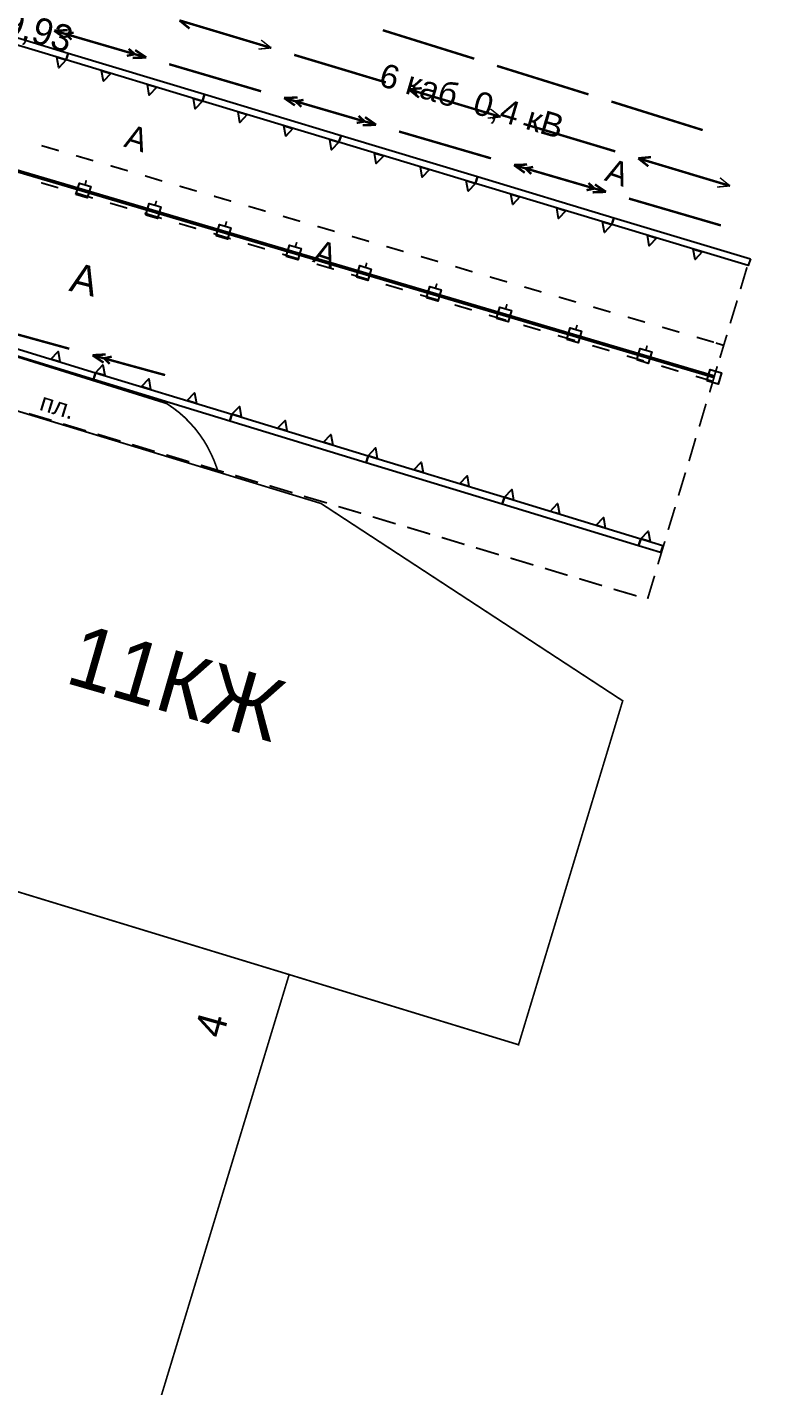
# Model space of a CAD drawing. Extents: x -2634 to -2115, y -2142 to -1393.
# Drawn here: x -2305.2 to -2274, y -1912.3 to -1855.6 of the extents above; entities that cross this region are included whole.
import ezdxf

# ---------------------------------------------------------------- set-up
doc = ezdxf.new("R2010")
doc.units = 0
doc.header["$MEASUREMENT"] = 0
for name, color, linetype in [('500_Дополн-Бордюры__п', 7, 'Continuous'), ('500_Дороги-Проезжие_ч', 7, 'Continuous'), ('500_Линии_-Электрокаб', 7, 'Continuous'), ('500_Огражд-Ограждения', 7, 'Continuous'), ('500_Рельеф-Высотные_о', 7, 'Continuous'), ('500_Рельеф-Подпорные_', 7, 'Continuous'), ('500_Строен-Дополнения', 7, 'Continuous'), ('500_Строен-Здания', 7, 'Continuous'), ('500_Трубоп-Канализаци', 7, 'Continuous')]:
    doc.layers.add(name, color=color, linetype=linetype)
doc.styles.add('TARIAL', font='Arial')

msp = doc.modelspace()

# ---------------------------------------------------------------- linework, layer by layer
at = {"layer": '500_Дополн-Бордюры__п', "color": 1, "const_width": 0.075}
for points in [[(-2304.63, -1860.54), (-2303.91, -1860.75)], [(-2303.19, -1860.96), (-2302.47, -1861.17)], [(-2301.75, -1861.38), (-2301.03, -1861.59)], [(-2300.31, -1861.8), (-2299.59, -1862.02)], [(-2303.93, -1862.3), (-2304.65, -1862.09)], [(-2298.87, -1862.23), (-2298.15, -1862.44)], [(-2302.49, -1862.73), (-2303.21, -1862.51)], [(-2301.05, -1863.15), (-2301.77, -1862.94)], [(-2297.43, -1862.65), (-2296.71, -1862.86)], [(-2299.61, -1863.58), (-2300.33, -1863.36)], [(-2295.99, -1863.07), (-2295.27, -1863.28)], [(-2294.55, -1863.49), (-2293.83, -1863.7)], [(-2298.17, -1864), (-2298.89, -1863.79)], [(-2293.11, -1863.91), (-2292.39, -1864.12)], [(-2296.73, -1864.43), (-2297.45, -1864.21)], [(-2295.3, -1864.85), (-2296.02, -1864.64)], [(-2291.67, -1864.33), (-2290.95, -1864.54)], [(-2293.86, -1865.28), (-2294.58, -1865.07)], [(-2290.23, -1864.75), (-2289.51, -1864.96)], [(-2288.79, -1865.17), (-2288.07, -1865.38)], [(-2292.42, -1865.7), (-2293.14, -1865.49)], [(-2287.35, -1865.59), (-2286.63, -1865.81)], [(-2290.98, -1866.13), (-2291.7, -1865.92)], [(-2289.54, -1866.55), (-2290.26, -1866.34)], [(-2285.91, -1866.02), (-2285.19, -1866.23)], [(-2288.1, -1866.98), (-2288.82, -1866.77)], [(-2284.47, -1866.44), (-2283.75, -1866.65)], [(-2283.03, -1866.86), (-2282.31, -1867.07)], [(-2286.66, -1867.4), (-2287.38, -1867.19)], [(-2281.59, -1867.28), (-2280.87, -1867.49)], [(-2285.23, -1867.83), (-2285.95, -1867.62)], [(-2283.79, -1868.25), (-2284.51, -1868.04)], [(-2280.15, -1867.7), (-2279.43, -1867.91)], [(-2282.35, -1868.68), (-2283.07, -1868.47)], [(-2278.71, -1868.12), (-2277.99, -1868.33)], [(-2277.27, -1868.54), (-2276.55, -1868.75)], [(-2280.91, -1869.1), (-2281.63, -1868.89)], [(-2276.14, -1868.88), (-2276.47, -1868.78)], [(-2279.47, -1869.53), (-2280.19, -1869.32)], [(-2278.03, -1869.96), (-2278.75, -1869.74)], [(-2276.6, -1870.38), (-2277.31, -1870.17)]]:
    msp.add_lwpolyline(points, dxfattribs=at)
at = {"layer": '500_Линии_-Электрокаб', "color": 1}
for points, const_width in [([(-2295.04, -1856.46), (-2298.87, -1855.31)], 0.1), ([(-2298.45, -1855.65), (-2298.87, -1855.31)], 0.1), ([(-2295.04, -1856.46), (-2295.46, -1856.13)], 0.06), ([(-2295.04, -1856.46), (-2295.57, -1856.51)], 0.06), ([(-2290.25, -1857.9), (-2294.08, -1856.75)], 0.1), ([(-2288.75, -1858.14), (-2289.29, -1858.19)], 0.1), ([(-2285.46, -1859.34), (-2289.29, -1858.19)], 0.1), ([(-2288.87, -1858.53), (-2289.29, -1858.19)], 0.1), ([(-2285.46, -1859.34), (-2286, -1859.39)], 0.06), ([(-2285.46, -1859.34), (-2285.88, -1859.01)], 0.06), ([(-2280.67, -1860.78), (-2284.5, -1859.63)], 0.1), ([(-2279.18, -1861.02), (-2279.71, -1861.07)], 0.1), ([(-2275.88, -1862.22), (-2279.71, -1861.07)], 0.1), ([(-2279.29, -1861.4), (-2279.71, -1861.07)], 0.1), ([(-2275.88, -1862.22), (-2276.42, -1862.27)], 0.06), ([(-2275.88, -1862.22), (-2276.3, -1861.88)], 0.06), ([(-2299.47, -1870.12), (-2299.95, -1869.99)], 0.06)]:
    msp.add_lwpolyline(points, dxfattribs=dict(at, const_width=const_width))
at = {"layer": '500_Линии_-Электрокаб', "color": 12, "const_width": 0.1}
for points in [[(-2304.1, -1855.74), (-2303.54, -1855.72)], [(-2304.1, -1855.74), (-2300.26, -1856.86)], [(-2304.1, -1855.74), (-2303.64, -1856.06)], [(-2303.61, -1855.88), (-2303.29, -1855.82)], [(-2303.61, -1855.89), (-2303.38, -1856.11)], [(-2301.07, -1856.79), (-2300.74, -1856.72)], [(-2300.99, -1856.5), (-2300.74, -1856.72)], [(-2300.72, -1856.55), (-2300.26, -1856.86)], [(-2300.82, -1856.88), (-2300.26, -1856.86)], [(-2299.3, -1857.14), (-2295.46, -1858.27)], [(-2294.5, -1858.55), (-2293.94, -1858.53)], [(-2294.5, -1858.55), (-2290.66, -1859.67)], [(-2294.5, -1858.55), (-2294.05, -1858.86)], [(-2294.02, -1858.69), (-2293.78, -1858.92)], [(-2294.01, -1858.69), (-2293.69, -1858.63)], [(-2291.47, -1859.59), (-2291.14, -1859.53)], [(-2291.39, -1859.3), (-2291.14, -1859.53)], [(-2291.12, -1859.35), (-2290.66, -1859.67)], [(-2291.22, -1859.69), (-2290.66, -1859.67)], [(-2289.7, -1859.95), (-2285.86, -1861.07)], [(-2284.9, -1861.35), (-2284.35, -1861.33)], [(-2284.9, -1861.35), (-2281.06, -1862.47)], [(-2284.9, -1861.35), (-2284.45, -1861.67)], [(-2284.42, -1861.49), (-2284.18, -1861.72)], [(-2284.41, -1861.49), (-2284.1, -1861.43)], [(-2281.87, -1862.4), (-2281.54, -1862.33)], [(-2281.79, -1862.1), (-2281.54, -1862.33)], [(-2281.52, -1862.16), (-2281.06, -1862.47)], [(-2281.62, -1862.49), (-2281.06, -1862.47)], [(-2280.1, -1862.75), (-2276.26, -1863.87)], [(-2307.32, -1867.96), (-2303.47, -1869.02)], [(-2302.5, -1869.29), (-2301.95, -1869.26)], [(-2302.5, -1869.29), (-2299.47, -1870.12)], [(-2302.5, -1869.29), (-2302.04, -1869.6)], [(-2302.02, -1869.42), (-2301.78, -1869.65)], [(-2302.01, -1869.42), (-2301.7, -1869.35)]]:
    msp.add_lwpolyline(points, dxfattribs=at)
at = {"layer": '500_Огражд-Ограждения', "color": 0}
for points, const_width in [([(-2276.54, -1870.19), (-2317.52, -1858.09)], 0.15), ([(-2302.76, -1861.98), (-2302.81, -1862.17)], 0.075), ([(-2299.83, -1862.84), (-2299.89, -1863.03)], 0.075), ([(-2296.9, -1863.7), (-2296.96, -1863.9)], 0.075), ([(-2293.97, -1864.57), (-2294.03, -1864.76)], 0.075), ([(-2291.05, -1865.43), (-2291.1, -1865.62)], 0.075), ([(-2288.12, -1866.3), (-2288.18, -1866.49)], 0.075), ([(-2285.19, -1867.16), (-2285.25, -1867.35)], 0.075), ([(-2282.26, -1868.03), (-2282.32, -1868.22)], 0.075), ([(-2279.34, -1868.89), (-2279.39, -1869.08)], 0.075), ([(-2276.41, -1869.75), (-2276.47, -1869.95)], 0.075)]:
    msp.add_lwpolyline(points, dxfattribs=dict(at, const_width=const_width))
for points in [[(-2303.2, -1862.58), (-2303.05, -1862.1), (-2302.57, -1862.24), (-2302.72, -1862.72)], [(-2300.27, -1863.44), (-2300.13, -1862.96), (-2299.65, -1863.1), (-2299.79, -1863.58)], [(-2297.34, -1864.3), (-2297.2, -1863.83), (-2296.72, -1863.97), (-2296.86, -1864.45)], [(-2294.41, -1865.17), (-2294.27, -1864.69), (-2293.79, -1864.83), (-2293.93, -1865.31)], [(-2291.48, -1866.03), (-2291.34, -1865.55), (-2290.86, -1865.7), (-2291.01, -1866.17)], [(-2288.56, -1866.9), (-2288.42, -1866.42), (-2287.94, -1866.56), (-2288.08, -1867.04)], [(-2285.63, -1867.76), (-2285.49, -1867.28), (-2285.01, -1867.42), (-2285.15, -1867.9)], [(-2282.7, -1868.63), (-2282.56, -1868.15), (-2282.08, -1868.29), (-2282.22, -1868.77)], [(-2279.77, -1869.49), (-2279.63, -1869.01), (-2279.15, -1869.15), (-2279.29, -1869.63)], [(-2276.85, -1870.36), (-2276.71, -1869.88), (-2276.23, -1870.02), (-2276.37, -1870.5)]]:
    msp.add_lwpolyline(points, close=True, dxfattribs=at)
at = {"layer": '500_Рельеф-Подпорные_', "color": 0}
for points in [[(-2303.52, -1856.68), (-2303.6, -1856.96), (-2308.19, -1855.58), (-2308.1, -1855.29)], [(-2297.82, -1858.39), (-2297.91, -1858.68), (-2303.6, -1856.96), (-2303.52, -1856.68)], [(-2303.6, -1856.96), (-2303.91, -1857.29), (-2303.99, -1856.85)], [(-2301.74, -1857.53), (-2302.04, -1857.85), (-2302.12, -1857.41)], [(-2299.82, -1858.1), (-2300.13, -1858.43), (-2300.21, -1857.99)], [(-2292.12, -1860.11), (-2292.21, -1860.4), (-2297.91, -1858.68), (-2297.82, -1858.39)], [(-2297.91, -1858.68), (-2298.21, -1859.01), (-2298.29, -1858.57)], [(-2296.04, -1859.24), (-2296.35, -1859.57), (-2296.42, -1859.13)], [(-2294.13, -1859.82), (-2294.43, -1860.15), (-2294.51, -1859.71)], [(-2292.21, -1860.4), (-2292.52, -1860.72), (-2292.59, -1860.28)], [(-2286.43, -1861.83), (-2286.51, -1862.12), (-2292.21, -1860.4), (-2292.12, -1860.11)], [(-2290.34, -1860.96), (-2290.65, -1861.29), (-2290.73, -1860.85)], [(-2288.43, -1861.54), (-2288.74, -1861.86), (-2288.81, -1861.42)], [(-2286.51, -1862.12), (-2286.82, -1862.44), (-2286.9, -1862)], [(-2280.73, -1863.55), (-2280.82, -1863.83), (-2286.51, -1862.12), (-2286.43, -1861.83)], [(-2284.65, -1862.68), (-2284.95, -1863), (-2285.03, -1862.56)], [(-2282.73, -1863.26), (-2283.04, -1863.58), (-2283.11, -1863.14)], [(-2280.82, -1863.83), (-2281.12, -1864.16), (-2281.2, -1863.72)], [(-2275.03, -1865.26), (-2275.12, -1865.55), (-2280.82, -1863.83), (-2280.73, -1863.55)], [(-2278.95, -1864.4), (-2279.26, -1864.72), (-2279.33, -1864.28)], [(-2277.04, -1864.97), (-2277.34, -1865.3), (-2277.42, -1864.86)], [(-2308.15, -1868.57), (-2308.06, -1868.28), (-2302.37, -1870.02), (-2302.46, -1870.31)], [(-2304.24, -1869.45), (-2303.93, -1869.13), (-2303.86, -1869.57)], [(-2302.37, -1870.02), (-2302.07, -1869.69), (-2301.99, -1870.13)], [(-2302.46, -1870.31), (-2302.37, -1870.02), (-2296.68, -1871.75), (-2296.77, -1872.04)], [(-2300.46, -1870.6), (-2300.15, -1870.28), (-2300.08, -1870.72)], [(-2298.55, -1871.18), (-2298.24, -1870.86), (-2298.16, -1871.3)], [(-2296.68, -1871.75), (-2296.37, -1871.43), (-2296.3, -1871.87)], [(-2296.77, -1872.04), (-2296.68, -1871.75), (-2290.99, -1873.49), (-2291.08, -1873.78)], [(-2294.77, -1872.34), (-2294.46, -1872.01), (-2294.39, -1872.45)], [(-2292.86, -1872.92), (-2292.55, -1872.6), (-2292.47, -1873.04)], [(-2291.08, -1873.78), (-2290.99, -1873.49), (-2285.3, -1875.22), (-2285.39, -1875.51)], [(-2290.99, -1873.49), (-2290.68, -1873.16), (-2290.61, -1873.6)], [(-2289.08, -1874.07), (-2288.77, -1873.75), (-2288.69, -1874.19)], [(-2287.16, -1874.65), (-2286.86, -1874.33), (-2286.78, -1874.77)], [(-2285.39, -1875.51), (-2285.3, -1875.22), (-2279.61, -1876.96), (-2279.7, -1877.25)], [(-2285.3, -1875.22), (-2284.99, -1874.9), (-2284.92, -1875.34)], [(-2283.39, -1875.81), (-2283.08, -1875.48), (-2283, -1875.92)], [(-2281.47, -1876.39), (-2281.16, -1876.07), (-2281.09, -1876.51)], [(-2279.7, -1877.25), (-2279.61, -1876.96), (-2278.69, -1877.24), (-2278.78, -1877.53)], [(-2279.61, -1876.96), (-2279.3, -1876.63), (-2279.22, -1877.07)]]:
    msp.add_lwpolyline(points, close=True, dxfattribs=at)
at = {"layer": '500_Строен-Дополнения', "color": 0, "const_width": 0.07}
msp.add_lwpolyline([(-2297.26, -1874.17), (-2309.98, -1870.3), (-2309.34, -1868.21), (-2299.4, -1871.31), (-2299.14, -1871.49), (-2298.89, -1871.68), (-2298.65, -1871.89), (-2298.43, -1872.12), (-2298.22, -1872.35), (-2298.03, -1872.6), (-2297.85, -1872.86), (-2297.69, -1873.13), (-2297.55, -1873.41), (-2297.42, -1873.7), (-2297.31, -1874), (-2297.26, -1874.17)], close=True, dxfattribs=at)
at = {"layer": '500_Строен-Здания', "color": 0, "const_width": 0.075}
for points in [[(-2275.17, -1865.62), (-2275.44, -1866.53)], [(-2275.58, -1867.01), (-2275.87, -1867.96)], [(-2276.01, -1868.44), (-2276.3, -1869.4)], [(-2276.45, -1869.88), (-2276.73, -1870.84)], [(-2276.88, -1871.32), (-2277.16, -1872.27)], [(-2304.21, -1872.01), (-2305.16, -1871.73)], [(-2302.77, -1872.45), (-2303.73, -1872.16)], [(-2301.33, -1872.88), (-2302.29, -1872.59)], [(-2299.9, -1873.31), (-2300.85, -1873.02)], [(-2277.31, -1872.75), (-2277.59, -1873.71)], [(-2298.46, -1873.74), (-2299.42, -1873.45)], [(-2297.02, -1874.17), (-2297.98, -1873.88)], [(-2295.59, -1874.6), (-2296.54, -1874.31)], [(-2277.74, -1874.19), (-2278.03, -1875.15)], [(-2294.15, -1875.03), (-2295.11, -1874.74)], [(-2292.71, -1875.46), (-2293.67, -1875.18)], [(-2291.28, -1875.89), (-2292.23, -1875.61)], [(-2278.17, -1875.63), (-2278.46, -1876.58)], [(-2289.84, -1876.33), (-2290.8, -1876.04)], [(-2288.4, -1876.76), (-2289.36, -1876.47)], [(-2286.97, -1877.19), (-2287.92, -1876.9)], [(-2278.6, -1877.06), (-2278.89, -1878.02)], [(-2285.53, -1877.62), (-2286.49, -1877.33)], [(-2284.09, -1878.05), (-2285.05, -1877.76)], [(-2282.66, -1878.48), (-2283.61, -1878.19)], [(-2281.22, -1878.91), (-2282.18, -1878.62)], [(-2279.03, -1878.5), (-2279.32, -1879.46)], [(-2279.78, -1879.34), (-2280.74, -1879.06)]]:
    msp.add_lwpolyline(points, dxfattribs=at)
at = {"layer": '500_Строен-Здания', "color": 0, "const_width": 0.07}
for points in [[(-2318.46, -1887.78), (-2314.74, -1888.91), (-2294.29, -1895.15), (-2284.71, -1898.08), (-2280.36, -1883.72), (-2292.96, -1875.48), (-2312.94, -1869.39)], [(-2295.51, -1945.2), (-2308.27, -1940.93), (-2304.77, -1929.56), (-2306.74, -1928.96), (-2323.05, -1924.01), (-2325.31, -1923.32), (-2314.74, -1888.91), (-2294.29, -1895.15), (-2302.39, -1921.83), (-2275.41, -1931.39), (-2289.8, -1927.07)]]:
    msp.add_lwpolyline(points, close=True, dxfattribs=at)
at = {"layer": '500_Трубоп-Канализаци', "color": 32, "const_width": 0.1}
for points in [[(-2286.56, -1856.91), (-2290.38, -1855.72)], [(-2281.79, -1858.4), (-2285.61, -1857.21)], [(-2277.02, -1859.89), (-2280.83, -1858.7)]]:
    msp.add_lwpolyline(points, dxfattribs=at)

# ---------------------------------------------------------------- texts
at = {"layer": '500_Дороги-Проезжие_ч', "color": 0}
for height, rotation, p in [(0.99, 342.65, (-2301.23, -1860.57)), (0.99, 341.03, (-2281.16, -1861.98)), (0.99, 342, (-2293.35, -1865.38)), (1.23, 345.96, (-2303.52, -1866.59))]:
    msp.add_text('А', height=height, rotation=rotation, dxfattribs=at).set_placement(p)
at = {"layer": '500_Линии_-Электрокаб', "color": 0, "style": 'TARIAL'}
msp.add_text('6 каб  0,4 кВ', height=0.99, rotation=343.57, dxfattribs=at).set_placement((-2290.6, -1858.02))
at = {"layer": '500_Рельеф-Высотные_о', "color": 214}
msp.add_text('169,93', height=1.11, rotation=343.22, dxfattribs=at).set_placement((-2307.89, -1855.36))
at = {"layer": '500_Строен-Дополнения', "color": 0, "style": 'TARIAL'}
msp.add_text('пл. ', height=0.74, rotation=343.05, dxfattribs=at).set_placement((-2304.76, -1871.56))
at = {"layer": '500_Строен-Здания', "color": 5}
msp.add_text('11КЖ', height=2.59, rotation=343.91, dxfattribs=at).set_placement((-2303.71, -1882.95))
at = {"layer": '500_Строен-Здания', "color": 214}
msp.add_text('4', height=1.23, rotation=74.48, dxfattribs=at).set_placement((-2297.07, -1897.86))

doc.saveas('drawing.dxf')
